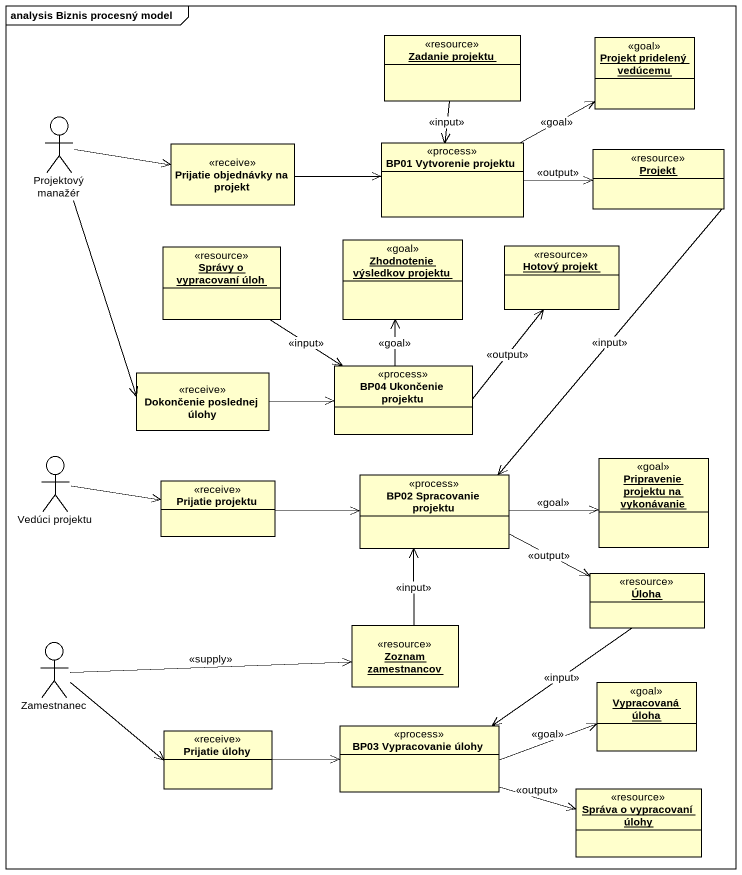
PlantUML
@startuml
mainframe analysis Biznis procesný model
allowmixing
hide circle
hide empty members
object "Zadanie projektu" as Zadanie_projektu <<resource>>
object "Projekt pridelený vedúcemu" as Projekt_pridelený_vedúcemu <<goal>>
actor "Projektový manažér" as Projektový_manažér
class "Prijatie objednávky na projekt" as Prijatie_objednávky_na <<receive>>
class "BP01 Vytvorenie projektu" as BP01_Vytvorenie_projektu <<process>>
object Projekt <<resource>>
object "Správy o vypracovaní úloh" as Správy_o_vypracovaní_úloh <<resource>>
object "Zhodnotenie výsledkov projektu" as Zhodnotenie_výsledkov <<goal>>
object "Hotový projekt" as Hotový_projekt <<resource>>
class "Dokončenie poslednej úlohy" as Dokončenie_poslednej_úlohy <<receive>>
class "BP04 Ukončenie projektu" as BP04_Ukončenie_projektu <<process>>
actor "Vedúci projektu" as Vedúci_projektu
class "Prijatie projektu" as Prijatie_projektu <<receive>>
class "BP02 Spracovanie projektu" as BP02_Spracovanie_projektu <<process>>
object "Pripravenie projektu na vykonávanie" as Pripravenie_projektu_na <<goal>>
object Úloha <<resource>>
actor Zamestnanec
object "Zoznam zamestnancov" as Zoznam_zamestnancov <<resource>>
object "Vypracovaná úloha" as Vypracovaná_úloha <<goal>>
class "Prijatie úlohy" as Prijatie_úlohy <<receive>>
class "BP03 Vypracovanie úlohy" as BP03_Vypracovanie_úlohy <<process>>
object "Správa o vypracovaní úlohy" as Správa_o_vypracovaní_úlohy <<resource>>
Zadanie_projektu --> BP01_Vytvorenie_projektu : <<input>>
Projektový_manažér -right-> Prijatie_objednávky_na
Projektový_manažér --> Dokončenie_poslednej_úlohy
Prijatie_objednávky_na -right-> BP01_Vytvorenie_projektu
BP01_Vytvorenie_projektu -right-> Projekt_pridelený_vedúcemu : <<goal>>
BP01_Vytvorenie_projektu -right-> Projekt : <<output>>
Projekt --> BP02_Spracovanie_projektu : <<input>>
Správy_o_vypracovaní_úloh --> BP04_Ukončenie_projektu : <<input>>
Dokončenie_poslednej_úlohy -right-> BP04_Ukončenie_projektu
BP04_Ukončenie_projektu -up-> Zhodnotenie_výsledkov : <<goal>>
BP04_Ukončenie_projektu -up-> Hotový_projekt : <<output>>
Vedúci_projektu -right-> Prijatie_projektu
Prijatie_projektu -right-> BP02_Spracovanie_projektu
BP02_Spracovanie_projektu -right-> Pripravenie_projektu_na : <<goal>>
BP02_Spracovanie_projektu -right-> Úloha : <<output>>
Úloha --> BP03_Vypracovanie_úlohy : <<input>>
Zamestnanec -right-> Zoznam_zamestnancov : <<supply>>
Zamestnanec -right-> Prijatie_úlohy
Zoznam_zamestnancov -up-> BP02_Spracovanie_projektu : <<input>>
Prijatie_úlohy -right-> BP03_Vypracovanie_úlohy
BP03_Vypracovanie_úlohy -right-> Vypracovaná_úloha : <<goal>>
BP03_Vypracovanie_úlohy -right-> Správa_o_vypracovaní_úlohy : <<output>>
@enduml
